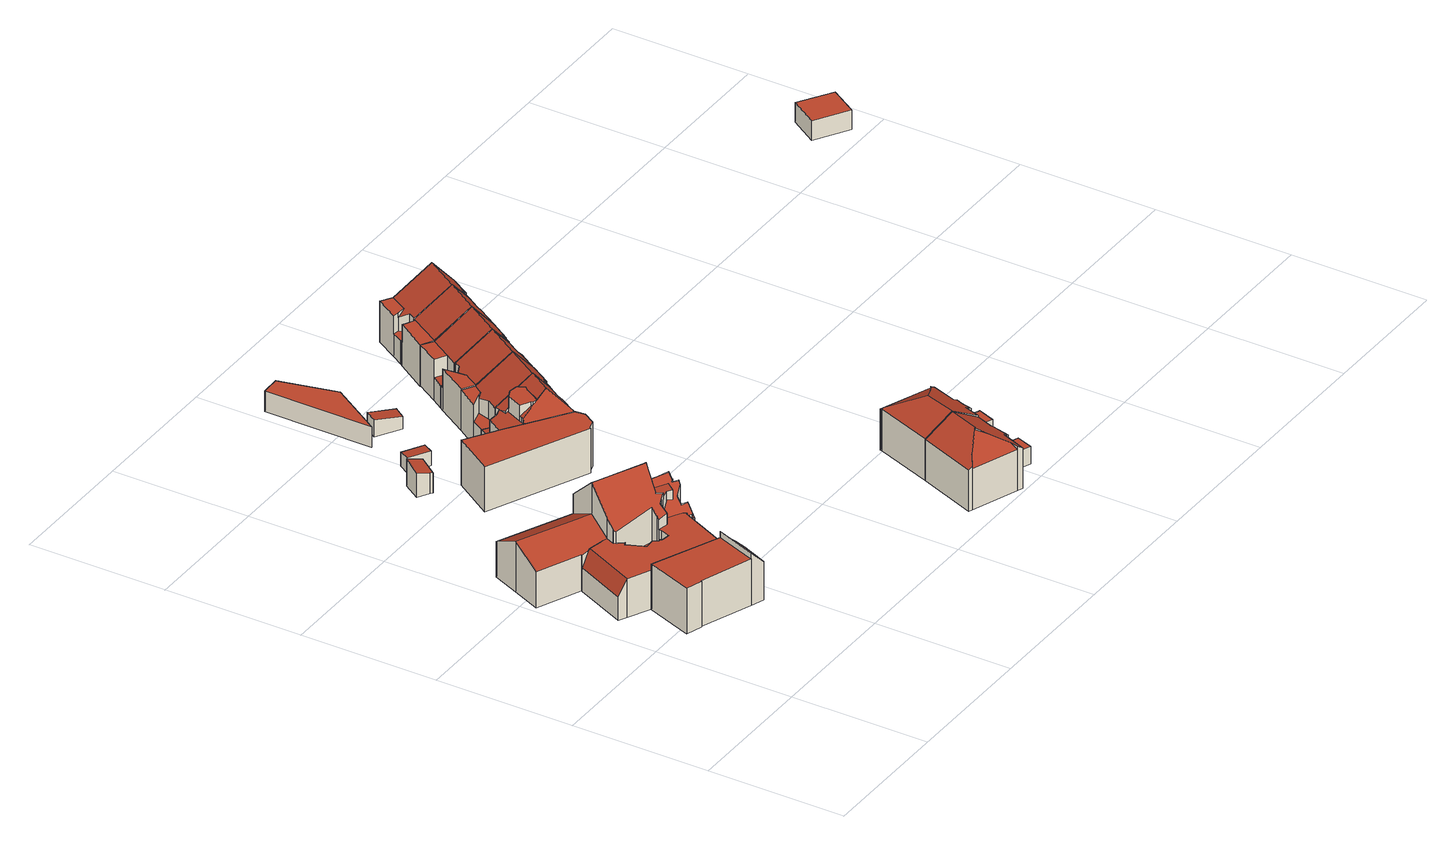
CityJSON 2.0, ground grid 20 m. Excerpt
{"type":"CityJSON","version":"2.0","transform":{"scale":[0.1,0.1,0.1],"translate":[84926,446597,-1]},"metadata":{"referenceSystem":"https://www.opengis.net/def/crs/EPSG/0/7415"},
"CityObjects":{
"building1":{"type":"Building","attributes":{"b3_bag_bag_overlap":0,"b3_bouwlagen":2,"b3_dak_type":"slanted","b3_h_dak_50p":6.97,"b3_h_dak_70p":7.03,"b3_h_dak_max":7.96,"b3_h_dak_min":3.64,"b3_h_maaiveld":0.101,"b3_kas_warenhuis":false,"b3_mutatie_ahn3_ahn4":false,"b3_opp_buitenmuur":132.76,"b3_opp_dak_plat":69.61,"b3_opp_dak_schuin":21.18,"b3_opp_grond":84.93,"b3_opp_scheidingsmuur":133.13,"b3_reconstructie_onvolledig":false,"b3_rmse_lod12":0.538,"b3_rmse_lod13":0.538,"b3_rmse_lod22":0.273,"b3_val3dity_lod12":"[]","b3_val3dity_lod13":"[]","b3_val3dity_lod22":"[]","b3_volume_lod12":587.9,"b3_volume_lod13":587.9,"b3_volume_lod22":580.62,"geconstateerd":false,"oorspronkelijkbouwjaar":1920,"status":"Pand in gebruik"},"children":["building1-1"]},
"building1-1":{"type":"BuildingPart","parents":["building1"],"geometry":[{"type":"Solid","lod":"2.2","boundaries":[[[[0,1,2,3,4,5,6,7,8,9,10,11,12,13,14]],[[15,12,11,16]],[[17,15,18,19]],[[20,8,7,18]],[[16,11,10,21]],[[22,9,8,20]],[[21,10,9,22]],[[19,18,7,6,23]],[[23,6,5,24]],[[24,5,4,25]],[[26,3,2,27]],[[25,4,3,26]],[[28,1,0,29]],[[27,2,1,28]],[[30,13,12,15,17]],[[29,0,14,31]],[[31,14,13,30]],[[21,22,20,18,15,16]],[[31,30,17,19,23,24,25,26,27,28,29]]]],"semantics":{"surfaces":[{"type":"GroundSurface"},{"type":"WallSurface","on_footprint_edge":true},{"type":"WallSurface","on_footprint_edge":false},{"type":"RoofSurface"}],"values":[[0,1,2,1,1,1,1,1,1,1,1,1,1,1,1,1,1,3,3]]}}]},
"building2":{"type":"Building","attributes":{"b3_bag_bag_overlap":0,"b3_dak_type":"slanted","b3_h_dak_50p":6.23,"b3_h_dak_70p":7.4,"b3_h_dak_max":13.75,"b3_h_dak_min":2.96,"b3_h_maaiveld":0.052,"b3_kas_warenhuis":false,"b3_mutatie_ahn3_ahn4":false,"b3_opp_buitenmuur":588.61,"b3_opp_dak_plat":127.26,"b3_opp_dak_schuin":279.34,"b3_opp_grond":339.34,"b3_opp_scheidingsmuur":64.38,"b3_reconstructie_onvolledig":false,"b3_rmse_lod12":2.07,"b3_rmse_lod13":1.17,"b3_rmse_lod22":0.23,"b3_val3dity_lod12":"[]","b3_val3dity_lod13":"[]","b3_val3dity_lod22":"[]","b3_volume_lod12":2494.72,"b3_volume_lod13":2542.44,"b3_volume_lod22":2372.06,"geconstateerd":false,"oorspronkelijkbouwjaar":1925,"status":"Pand in gebruik"},"children":["building2-1"]},
"building2-1":{"type":"BuildingPart","parents":["building2"],"geometry":[{"type":"Solid","lod":"2.2","boundaries":[[[[32,11,33,34,35,36,37,38,39,40,41,42,43,44,45,46,47,48,49,50,51,52,53,54,55,56,57,58,59,60,61,62,63,64,65,66,67]],[[68,11,32,69]],[[70,33,11,68]],[[71,34,33,70]],[[72,57,56,73]],[[74,67,66,75,76]],[[77,53,52,78]],[[79,63,62,80,81]],[[82,60,59,83]],[[84,85,86,87]],[[83,59,58,88]],[[89,90,91]],[[90,54,53,77]],[[88,58,57,72]],[[81,80,92,93]],[[94,51,50,95]],[[95,50,49,96]],[[96,49,48,97]],[[97,48,47,98]],[[99,73,56,55,100]],[[101,41,40,102]],[[103,38,37,104]],[[105,35,34,71]],[[106,36,35,105]],[[107,108,109,110]],[[80,62,61,109]],[[111,112,113,114]],[[114,115,116]],[[98,47,46,117]],[[102,40,39,118]],[[118,39,38,103]],[[119,120,121]],[[122,94,123,86]],[[78,52,51,94,122]],[[124,45,44,125]],[[117,46,45,124]],[[126,125,44,43,127]],[[87,86,123,125,126]],[[127,43,42,128,129]],[[129,128,130,131]],[[128,42,41,101]],[[132,106,133]],[[134,135,133]],[[136,137,138,139]],[[140,139,138,141,142]],[[143,144,145,146]],[[146,145,147,148]],[[100,55,54,90,89]],[[131,130,144,143]],[[149,150,112,111]],[[151,152,150,149]],[[115,114,113,153,154]],[[154,153,85,84]],[[155,156,157]],[[158,159,156,155]],[[75,66,65,160]],[[76,75,120,119]],[[160,65,64,161]],[[161,64,63,79]],[[162,82,163,164]],[[110,109,61,60,82,162]],[[104,37,36,106,132]],[[69,32,67,74]],[[135,134,165]],[[148,147,139,140]],[[166,167,137,136]],[[168,169,170,171]],[[142,141,169,168]],[[172,173,174,175]],[[175,174,176,177]],[[152,178,159,158]],[[93,92,108,107]],[[164,163,73,99]],[[179,180,181,182]],[[183,184,180,179]],[[185,186,187,188,189]],[[171,170,186,185]],[[190,191,192,193]],[[182,181,191,190]],[[194,195,167,166]],[[196,197,198,192]],[[193,192,198,195,194]],[[199,196,184,183]],[[188,187,197,196,199]],[[189,188,173,172]],[[177,176,178,152,151]],[[125,123,94,95,96,97,98,117,124]],[[200,130,128,101,102,118,201]],[[134,133,106,105,71]],[[154,84,87,126,127,129,131,116,115]],[[153,91,90,77,78,122,86,85]],[[135,165,144,130,200,201,118,103,104,132,133]],[[152,158,155,157,112,150]],[[108,92,80,109]],[[121,176,174,173,188,199,183,179,182,190,193,194,166,136,139,147,145,144,165,134,71,70,68,69,74,76,119]],[[73,163,82,83,88,72]],[[184,196,192,191,181,180]],[[197,187,186,170,169,141,138,137,167,195,198]],[[178,176,121,120,75,160,161,79,81,93,107,110,162,164,99,100,89,91,153,113,112,157,156,159]],[[177,151,149,111,114,116,131,143,146,148,140,142,168,171,185,189,172,175]]]],"semantics":{"surfaces":[{"type":"GroundSurface"},{"type":"WallSurface","on_footprint_edge":true},{"type":"WallSurface","on_footprint_edge":false},{"type":"RoofSurface"}],"values":[[0,1,1,1,1,1,1,1,1,2,1,2,1,1,2,1,1,1,1,1,1,1,1,1,2,1,2,2,1,1,1,2,2,1,1,1,1,2,1,2,1,2,2,2,2,2,2,1,2,2,2,2,2,2,2,1,2,1,1,2,1,1,1,2,2,2,2,2,2,2,2,2,2,2,2,2,2,2,2,2,2,2,2,2,2,2,3,3,3,3,3,3,3,3,3,3,3,3,3,3]]}}]},
"building3":{"type":"Building","attributes":{"b3_dak_type":"slanted","b3_h_dak_50p":3.28,"b3_h_dak_70p":3.38,"b3_h_dak_max":3.68,"b3_h_dak_min":2.78,"b3_h_maaiveld":-0.193,"b3_kas_warenhuis":false,"b3_mutatie_ahn3_ahn4":false,"b3_opp_buitenmuur":36.45,"b3_opp_dak_plat":0,"b3_opp_dak_schuin":6.93,"b3_opp_grond":6.64,"b3_opp_scheidingsmuur":0,"b3_reconstructie_onvolledig":false,"b3_rmse_lod12":0.284,"b3_rmse_lod13":0.284,"b3_rmse_lod22":0.127,"b3_val3dity_lod12":"[]","b3_val3dity_lod13":"[]","b3_val3dity_lod22":"[]","b3_volume_lod12":24.04,"b3_volume_lod13":24.04,"b3_volume_lod22":23.29,"geconstateerd":false,"oorspronkelijkbouwjaar":1928,"status":"Pand in gebruik"},"children":["building3-1"]},
"building3-1":{"type":"BuildingPart","parents":["building3"],"geometry":[{"type":"Solid","lod":"2.2","boundaries":[[[[202,203,204,205,206]],[[207,204,203,208]],[[209,205,204,207]],[[210,202,206,211]],[[211,206,205,209]],[[208,203,202,210]],[[208,210,211,209,207]]]],"semantics":{"surfaces":[{"type":"GroundSurface"},{"type":"WallSurface","on_footprint_edge":true},{"type":"RoofSurface"}],"values":[[0,1,1,1,1,1,2]]}}]},
"building4":{"type":"Building","attributes":{"b3_bag_bag_overlap":0,"b3_bouwlagen":2,"b3_dak_type":"multiple horizontal","b3_h_dak_50p":6.67,"b3_h_dak_70p":6.71,"b3_h_dak_max":7.63,"b3_h_dak_min":3.38,"b3_h_maaiveld":-0.043,"b3_kas_warenhuis":false,"b3_mutatie_ahn3_ahn4":false,"b3_opp_buitenmuur":233.24,"b3_opp_dak_plat":90.88,"b3_opp_dak_schuin":0,"b3_opp_grond":92.7,"b3_opp_scheidingsmuur":60.82,"b3_reconstructie_onvolledig":false,"b3_rmse_lod12":0.351,"b3_rmse_lod13":0.351,"b3_rmse_lod22":0.347,"b3_val3dity_lod12":"[]","b3_val3dity_lod13":"[]","b3_val3dity_lod22":"[]","b3_volume_lod12":626.16,"b3_volume_lod13":626.16,"b3_volume_lod22":623.25,"geconstateerd":false,"oorspronkelijkbouwjaar":1923,"status":"Pand in gebruik"},"children":["building4-1"]},
"building4-1":{"type":"BuildingPart","parents":["building4"],"geometry":[{"type":"Solid","lod":"2.2","boundaries":[[[[212,213,214,215,216,217,218,219,220]],[[221,216,215,222]],[[223,217,216,221]],[[224,213,212,225]],[[222,215,214,226]],[[226,214,213,224]],[[227,220,219,228]],[[228,219,218,229]],[[229,218,217,223]],[[225,212,220,227]],[[225,227,228,229,223,221,222,226,224]]]],"semantics":{"surfaces":[{"type":"GroundSurface"},{"type":"WallSurface","on_footprint_edge":true},{"type":"RoofSurface"}],"values":[[0,1,1,1,1,1,1,1,1,1,2]]}}]},
"building5":{"type":"Building","attributes":{"b3_dak_type":"horizontal","b3_h_dak_50p":1.96,"b3_h_dak_70p":1.97,"b3_h_dak_max":2.09,"b3_h_dak_min":1.7,"b3_h_maaiveld":-0.175,"b3_kas_warenhuis":false,"b3_mutatie_ahn3_ahn4":false,"b3_opp_buitenmuur":22.35,"b3_opp_dak_plat":6.09,"b3_opp_dak_schuin":0,"b3_opp_grond":6.09,"b3_opp_scheidingsmuur":0,"b3_reconstructie_onvolledig":false,"b3_rmse_lod12":0.0475,"b3_rmse_lod13":0.0475,"b3_rmse_lod22":0.0445,"b3_val3dity_lod12":"[]","b3_val3dity_lod13":"[]","b3_val3dity_lod22":"[]","b3_volume_lod12":13.05,"b3_volume_lod13":13.05,"b3_volume_lod22":12.98,"geconstateerd":false,"oorspronkelijkbouwjaar":1928,"status":"Pand in gebruik"},"children":["building5-1"]},
"building5-1":{"type":"BuildingPart","parents":["building5"],"geometry":[{"type":"Solid","lod":"2.2","boundaries":[[[[230,231,232,233]],[[234,232,231,235]],[[236,233,232,234]],[[237,230,233,236]],[[235,231,230,237]],[[235,237,236,234]]]],"semantics":{"surfaces":[{"type":"GroundSurface"},{"type":"WallSurface","on_footprint_edge":true},{"type":"RoofSurface"}],"values":[[0,1,1,1,1,2]]}}]},
"building6":{"type":"Building","attributes":{"b3_bag_bag_overlap":0,"b3_bouwlagen":3,"b3_dak_type":"slanted","b3_h_dak_50p":8.2,"b3_h_dak_70p":8.76,"b3_h_dak_max":9.93,"b3_h_dak_min":3.42,"b3_h_maaiveld":0.092,"b3_kas_warenhuis":false,"b3_mutatie_ahn3_ahn4":false,"b3_opp_buitenmuur":93.43,"b3_opp_dak_plat":25.08,"b3_opp_dak_schuin":53.98,"b3_opp_grond":56.44,"b3_opp_scheidingsmuur":128.48,"b3_reconstructie_onvolledig":false,"b3_rmse_lod12":1.74,"b3_rmse_lod13":1.45,"b3_rmse_lod22":0.142,"b3_val3dity_lod12":"[]","b3_val3dity_lod13":"[]","b3_val3dity_lod22":"[]","b3_volume_lod12":489.14,"b3_volume_lod13":470.47,"b3_volume_lod22":418.72,"geconstateerd":false,"oorspronkelijkbouwjaar":1928,"status":"Pand in gebruik"},"children":["building6-1"]},
"building6-1":{"type":"BuildingPart","parents":["building6"],"geometry":[{"type":"Solid","lod":"2.2","boundaries":[[[[238,239,240,241,242,243,244,245,246,247,248]],[[249,243,242,250]],[[251,252,247,246,253]],[[254,248,247,252]],[[255,245,244,256]],[[253,246,245,255,257]],[[250,242,241,258]],[[258,241,240,259]],[[260,261,262]],[[257,255,262]],[[263,238,248,254]],[[256,244,243,249,264]],[[264,249,265]],[[266,267,268,269]],[[270,267,266]],[[271,272,273]],[[272,271,274,275]],[[276,277,261,260]],[[278,279,280]],[[281,282,277,276]],[[283,281,284,285]],[[259,240,239,286]],[[287,288,279]],[[289,290,291,282,281,283]],[[292,293,290,289]],[[294,295,252,251]],[[275,274,291,290]],[[296,263,297,298]],[[286,239,238,263,296]],[[298,297,295,294]],[[269,268,293,292]],[[285,284,288,287]],[[279,278,299]],[[280,265,249,250,258,259,286]],[[295,297,263,254,252]],[[288,284,281,276,260,300]],[[298,294,251,253,257,262,261,277,282,291,274,271,273]],[[288,300,260,262,255,256,264,265,280,279]],[[279,299,270,266,269,292,289,283,285,287]],[[270,299,278,280,286,296,298,273,272,275,290,293,268,267]]]],"semantics":{"surfaces":[{"type":"GroundSurface"},{"type":"WallSurface","on_footprint_edge":true},{"type":"WallSurface","on_footprint_edge":false},{"type":"RoofSurface"}],"values":[[0,1,1,1,1,1,1,1,2,2,1,1,2,2,2,2,2,2,2,2,2,1,2,2,2,2,2,2,1,2,2,2,2,3,3,3,3,3,3,3]]}}]},
"building7":{"type":"Building","attributes":{"b3_dak_type":"horizontal","b3_h_dak_50p":2.07,"b3_h_dak_70p":2.2,"b3_h_dak_max":2.44,"b3_h_dak_min":1.76,"b3_h_maaiveld":-0.137,"b3_kas_warenhuis":false,"b3_mutatie_ahn3_ahn4":false,"b3_opp_buitenmuur":27.01,"b3_opp_dak_plat":0,"b3_opp_dak_schuin":8.15,"b3_opp_grond":8.06,"b3_opp_scheidingsmuur":0,"b3_reconstructie_onvolledig":false,"b3_rmse_lod12":0.211,"b3_rmse_lod13":0.211,"b3_rmse_lod22":0.0281,"b3_val3dity_lod12":"[]","b3_val3dity_lod13":"[]","b3_val3dity_lod22":"[]","b3_volume_lod12":18.82,"b3_volume_lod13":18.82,"b3_volume_lod22":18.07,"geconstateerd":false,"oorspronkelijkbouwjaar":1928,"status":"Pand in gebruik"},"children":["building7-1"]},
"building7-1":{"type":"BuildingPart","parents":["building7"],"geometry":[{"type":"Solid","lod":"2.2","boundaries":[[[[301,302,303,304]],[[305,303,302,306]],[[307,304,303,305]],[[308,301,304,307]],[[306,302,301,308]],[[306,308,307,305]]]],"semantics":{"surfaces":[{"type":"GroundSurface"},{"type":"WallSurface","on_footprint_edge":true},{"type":"RoofSurface"}],"values":[[0,1,1,1,1,2]]}}]},
"building8":{"type":"Building","attributes":{"b3_bag_bag_overlap":0,"b3_dak_type":"horizontal","b3_h_dak_50p":2.68,"b3_h_dak_70p":2.69,"b3_h_dak_max":2.77,"b3_h_dak_min":2.55,"b3_h_maaiveld":-0.44,"b3_kas_warenhuis":false,"b3_mutatie_ahn3_ahn4":false,"b3_opp_buitenmuur":37.41,"b3_opp_dak_plat":48.56,"b3_opp_dak_schuin":0,"b3_opp_grond":48.56,"b3_opp_scheidingsmuur":74.59,"b3_reconstructie_onvolledig":false,"b3_rmse_lod12":0.0387,"b3_rmse_lod13":0.0387,"b3_rmse_lod22":0.0344,"b3_val3dity_lod12":"[]","b3_val3dity_lod13":"[]","b3_val3dity_lod22":"[]","b3_volume_lod12":152.08,"b3_volume_lod13":152.08,"b3_volume_lod22":151.32,"geconstateerd":false,"oorspronkelijkbouwjaar":1930,"status":"Pand in gebruik"},"children":["building8-1"]},
"building8-1":{"type":"BuildingPart","parents":["building8"],"geometry":[{"type":"Solid","lod":"2.2","boundaries":[[[[309,310,311,312]],[[313,309,312,314]],[[314,312,311,315]],[[315,311,310,316]],[[316,310,309,313]],[[316,313,314,315]]]],"semantics":{"surfaces":[{"type":"GroundSurface"},{"type":"WallSurface","on_footprint_edge":true},{"type":"RoofSurface"}],"values":[[0,1,1,1,1,2]]}}]},
"building9":{"type":"Building","attributes":{"b3_bag_bag_overlap":0,"b3_bouwlagen":3,"b3_dak_type":"slanted","b3_h_dak_50p":8.05,"b3_h_dak_70p":8.65,"b3_h_dak_max":9.79,"b3_h_dak_min":0.2,"b3_h_maaiveld":0.015,"b3_kas_warenhuis":false,"b3_mutatie_ahn3_ahn4":false,"b3_opp_buitenmuur":88.17,"b3_opp_dak_plat":10.4,"b3_opp_dak_schuin":61.19,"b3_opp_grond":57.12,"b3_opp_scheidingsmuur":145.2,"b3_reconstructie_onvolledig":false,"b3_rmse_lod12":2.02,"b3_rmse_lod13":1.4,"b3_rmse_lod22":0.437,"b3_val3dity_lod12":"[]","b3_val3dity_lod13":"[]","b3_val3dity_lod22":"[]","b3_volume_lod12":491.45,"b3_volume_lod13":465.99,"b3_volume_lod22":423.51,"geconstateerd":false,"oorspronkelijkbouwjaar":1928,"status":"Pand in gebruik"},"children":["building9-1"]},
"building9-1":{"type":"BuildingPart","parents":["building9"],"geometry":[{"type":"Solid","lod":"2.2","boundaries":[[[[317,318,319,320,321,322,323,324,325,326,327]],[[328,320,319,254]],[[329,321,320,328,330]],[[330,328,331,332,333]],[[334,326,325,335]],[[336,327,326,334]],[[335,325,324,337]],[[338,322,321,329]],[[339,317,327,336]],[[337,324,323,340]],[[340,323,322,338]],[[341,342,343,344]],[[254,319,318,343]],[[333,332,345]],[[344,343,318,317,339]],[[332,331,342,341]],[[337,340,339,336,334,335]],[[342,331,328,254,343]],[[338,345,332,341,344,339,340]],[[345,338,329,330,333]]]],"semantics":{"surfaces":[{"type":"GroundSurface"},{"type":"WallSurface","on_footprint_edge":true},{"type":"WallSurface","on_footprint_edge":false},{"type":"RoofSurface"}],"values":[[0,1,1,2,1,1,1,1,1,1,1,2,1,2,1,2,3,3,3,3]]}}]},
"building10":{"type":"Building","attributes":{"b3_bag_bag_overlap":0,"b3_bouwlagen":3,"b3_dak_type":"slanted","b3_h_dak_50p":7.84,"b3_h_dak_70p":8.61,"b3_h_dak_max":9.76,"b3_h_dak_min":3.35,"b3_h_maaiveld":0.032,"b3_kas_warenhuis":false,"b3_mutatie_ahn3_ahn4":false,"b3_opp_buitenmuur":88.66,"b3_opp_dak_plat":10.99,"b3_opp_dak_schuin":57.91,"b3_opp_grond":57.18,"b3_opp_scheidingsmuur":144.95,"b3_reconstructie_onvolledig":false,"b3_rmse_lod12":1.84,"b3_rmse_lod13":1.35,"b3_rmse_lod22":0.14,"b3_val3dity_lod12":"[]","b3_val3dity_lod13":"[]","b3_val3dity_lod22":"[]","b3_volume_lod12":488.78,"b3_volume_lod13":475.31,"b3_volume_lod22":429.22,"geconstateerd":false,"oorspronkelijkbouwjaar":1928,"status":"Pand in gebruik"},"children":["building10-1"]},
"building10-1":{"type":"BuildingPart","parents":["building10"],"geometry":[{"type":"Solid","lod":"2.2","boundaries":[[[[346,347,348,349,324,323,350,321,351,352,353]],[[354,347,346,355]],[[356,348,347,354]],[[357,350,323,340]],[[358,324,349,359]],[[359,349,348,356]],[[340,323,324,358]],[[360,353,352,361]],[[355,346,353,360,362]],[[361,352,351,363]],[[364,363,351,321,365]],[[365,321,350,357]],[[366,367,368]],[[362,360,369,370]],[[370,369,371,366]],[[367,366,371,363,364]],[[340,358,359,356,354,355]],[[371,369,360,361,363]],[[370,366,368,357,340,355,362]],[[367,364,365,357,368]]]],"semantics":{"surfaces":[{"type":"GroundSurface"},{"type":"WallSurface","on_footprint_edge":true},{"type":"WallSurface","on_footprint_edge":false},{"type":"RoofSurface"}],"values":[[0,1,1,1,1,1,1,1,1,1,1,1,2,2,2,2,3,3,3,3]]}}]},
"building11":{"type":"Building","attributes":{"b3_bag_bag_overlap":0,"b3_bouwlagen":3,"b3_dak_type":"slanted","b3_h_dak_50p":7.05,"b3_h_dak_70p":7.63,"b3_h_dak_max":9.24,"b3_h_dak_min":2.65,"b3_h_maaiveld":0.059,"b3_kas_warenhuis":false,"b3_mutatie_ahn3_ahn4":false,"b3_opp_buitenmuur":190.24,"b3_opp_dak_plat":9.33,"b3_opp_dak_schuin":90.35,"b3_opp_grond":87.51,"b3_opp_scheidingsmuur":62.52,"b3_reconstructie_onvolledig":false,"b3_rmse_lod12":1.77,"b3_rmse_lod13":0.788,"b3_rmse_lod22":0.107,"b3_val3dity_lod12":"[]","b3_val3dity_lod13":"[]","b3_val3dity_lod22":"[]","b3_volume_lod12":657.86,"b3_volume_lod13":620.66,"b3_volume_lod22":585.01,"geconstateerd":false,"oorspronkelijkbouwjaar":1936,"status":"Pand in gebruik"},"children":["building11-1"]},
"building11-1":{"type":"BuildingPart","parents":["building11"],"geometry":[{"type":"Solid","lod":"2.2","boundaries":[[[[372,373,374,375,376,377,378,379,380,381,382,383,384]],[[385,375,374,386]],[[387,388,372,384,389]],[[388,387,390]],[[391,383,382,392,393]],[[393,392,394,395]],[[386,374,373,396,397]],[[389,384,383,391]],[[395,394,398,399]],[[399,398,379,378,400]],[[401,381,380,402]],[[400,378,377,403]],[[403,377,376,404]],[[405,406,407]],[[402,380,379,398]],[[404,376,375,385]],[[406,405,408]],[[397,396,409]],[[396,373,372,388]],[[392,382,381,401]],[[397,409,405,407,404,385,386]],[[408,390,387,389,391,393,395,399,400,403,404,407,406]],[[396,388,390,408,405,409]],[[392,401,402,398,394]]]],"semantics":{"surfaces":[{"type":"GroundSurface"},{"type":"WallSurface","on_footprint_edge":true},{"type":"WallSurface","on_footprint_edge":false},{"type":"RoofSurface"}],"values":[[0,1,1,2,1,2,1,1,2,1,1,1,1,2,1,1,2,2,1,1,3,3,3,3]]}}]},
"building12":{"type":"Building","attributes":{"b3_bag_bag_overlap":0,"b3_bouwlagen":3,"b3_dak_type":"slanted","b3_h_dak_50p":7.87,"b3_h_dak_70p":8.61,"b3_h_dak_max":9.76,"b3_h_dak_min":3.23,"b3_h_maaiveld":-0.049,"b3_kas_warenhuis":false,"b3_mutatie_ahn3_ahn4":false,"b3_opp_buitenmuur":85.83,"b3_opp_dak_plat":11.14,"b3_opp_dak_schuin":58.22,"b3_opp_grond":57.52,"b3_opp_scheidingsmuur":145.55,"b3_reconstructie_onvolledig":false,"b3_rmse_lod12":1.9,"b3_rmse_lod13":1.38,"b3_rmse_lod22":0.162,"b3_val3dity_lod12":"[]","b3_val3dity_lod13":"[]","b3_val3dity_lod22":"[]","b3_volume_lod12":497.04,"b3_volume_lod13":477.78,"b3_volume_lod22":432.56,"geconstateerd":false,"oorspronkelijkbouwjaar":1928,"status":"Pand in gebruik"},"children":["building12-1"]},
"building12-1":{"type":"BuildingPart","parents":["building12"],"geometry":[{"type":"Solid","lod":"2.2","boundaries":[[[[410,411,412,413,414,415,416,347,346,417,352]],[[418,410,352,419]],[[420,347,416,421]],[[355,346,347,420]],[[422,412,411,423]],[[421,416,415,424]],[[424,415,414,425]],[[426,413,412,422]],[[427,428,417,346,355]],[[425,414,413,426]],[[419,352,417,428]],[[423,411,410,418,429]],[[429,418,430,431]],[[431,430,428,427]],[[425,426,355,420,421,424]],[[429,431,422,423]],[[428,430,418,419]],[[431,427,355,426,422]]]],"semantics":{"surfaces":[{"type":"GroundSurface"},{"type":"WallSurface","on_footprint_edge":true},{"type":"WallSurface","on_footprint_edge":false},{"type":"RoofSurface"}],"values":[[0,1,1,1,1,1,1,1,1,1,1,1,2,2,3,3,3,3]]}}]},
"building13":{"type":"Building","attributes":{"b3_bag_bag_overlap":0,"b3_bouwlagen":3,"b3_dak_type":"slanted","b3_h_dak_50p":7.09,"b3_h_dak_70p":7.68,"b3_h_dak_max":8.81,"b3_h_dak_min":2.73,"b3_h_maaiveld":0.075,"b3_kas_warenhuis":false,"b3_mutatie_ahn3_ahn4":false,"b3_opp_buitenmuur":193.34,"b3_opp_dak_plat":9.27,"b3_opp_dak_schuin":90.46,"b3_opp_grond":87.69,"b3_opp_scheidingsmuur":62.52,"b3_reconstructie_onvolledig":false,"b3_rmse_lod12":1.65,"b3_rmse_lod13":0.777,"b3_rmse_lod22":0.0912,"b3_val3dity_lod12":"[]","b3_val3dity_lod13":"[]","b3_val3dity_lod22":"[]","b3_volume_lod12":661.86,"b3_volume_lod13":624.02,"b3_volume_lod22":589.7,"geconstateerd":false,"oorspronkelijkbouwjaar":1936,"status":"Pand in gebruik"},"children":["building13-1"]},
"building13-1":{"type":"BuildingPart","parents":["building13"],"geometry":[{"type":"Solid","lod":"2.2","boundaries":[[[[432,433,434,435,436,437,438,377,376,375,439,440,441]],[[442,443,444]],[[445,435,434,446]],[[447,448,446,449]],[[443,439,375,450]],[[451,437,436,452]],[[453,441,440,454]],[[455,432,441,453,456]],[[452,436,435,445]],[[449,446,434,433,457]],[[450,375,376,458]],[[458,376,377,459]],[[459,377,438,460]],[[454,440,439,443,442]],[[460,438,437,451,461]],[[461,451,448,447]],[[456,453,462]],[[457,433,432,455]],[[450,458,463,444,443]],[[448,451,452,445,446]],[[462,453,454,442,444,463]],[[457,455,456,462,463,458,459,460,461,447,449]]]],"semantics":{"surfaces":[{"type":"GroundSurface"},{"type":"WallSurface","on_footprint_edge":false},{"type":"WallSurface","on_footprint_edge":true},{"type":"RoofSurface"}],"values":[[0,1,2,1,2,2,2,2,2,2,2,2,2,2,2,1,1,2,3,3,3,3]]}}]},
"building14":{"type":"Building","attributes":{"b3_bag_bag_overlap":0,"b3_bouwlagen":3,"b3_dak_type":"slanted","b3_h_dak_50p":8,"b3_h_dak_70p":8.67,"b3_h_dak_max":9.82,"b3_h_dak_min":3.39,"b3_h_maaiveld":-0.087,"b3_kas_warenhuis":false,"b3_mutatie_ahn3_ahn4":false,"b3_opp_buitenmuur":86.17,"b3_opp_dak_plat":10.92,"b3_opp_dak_schuin":60.87,"b3_opp_grond":57.23,"b3_opp_scheidingsmuur":146.31,"b3_reconstructie_onvolledig":false,"b3_rmse_lod12":1.75,"b3_rmse_lod13":1.4,"b3_rmse_lod22":0.253,"b3_val3dity_lod12":"[]","b3_val3dity_lod13":"[]","b3_val3dity_lod22":"[]","b3_volume_lod12":500.74,"b3_volume_lod13":496.42,"b3_volume_lod22":443.29,"geconstateerd":false,"oorspronkelijkbouwjaar":1928,"status":"Pand in gebruik"},"children":["building14-1"]},
"building14-1":{"type":"BuildingPart","parents":["building14"],"geometry":[{"type":"Solid","lod":"2.2","boundaries":[[[[464,465,466,467,468,469,470,471,472,473,474]],[[425,469,468,475]],[[475,468,467,476]],[[476,467,466,477]],[[477,466,465,478]],[[426,470,469,425]],[[479,471,470,426]],[[423,472,471,479]],[[480,464,474,481]],[[482,480,483,484]],[[485,486,473,472,423]],[[481,474,473,486]],[[484,483,486,485]],[[478,465,464,480,482]],[[478,426,425,475,476,477]],[[486,483,480,481]],[[479,484,485,423]],[[484,479,426,478,482]]]],"semantics":{"surfaces":[{"type":"GroundSurface"},{"type":"WallSurface","on_footprint_edge":true},{"type":"WallSurface","on_footprint_edge":false},{"type":"RoofSurface"}],"values":[[0,1,1,1,1,1,1,1,1,2,1,1,2,1,3,3,3,3]]}}]},
"building15":{"type":"Building","attributes":{"b3_bag_bag_overlap":0,"b3_bouwlagen":3,"b3_dak_type":"slanted","b3_h_dak_50p":7.84,"b3_h_dak_70p":8.53,"b3_h_dak_max":9.71,"b3_h_dak_min":0.11,"b3_h_maaiveld":-0.139,"b3_kas_warenhuis":false,"b3_mutatie_ahn3_ahn4":false,"b3_opp_buitenmuur":86.04,"b3_opp_dak_plat":10.42,"b3_opp_dak_schuin":58.53,"b3_opp_grond":57.18,"b3_opp_scheidingsmuur":144.9,"b3_reconstructie_onvolledig":false,"b3_rmse_lod12":2.1,"b3_rmse_lod13":1.39,"b3_rmse_lod22":0.458,"b3_val3dity_lod12":"[]","b3_val3dity_lod13":"[]","b3_val3dity_lod22":"[]","b3_volume_lod12":495.41,"b3_volume_lod13":476.64,"b3_volume_lod22":430.7,"geconstateerd":false,"oorspronkelijkbouwjaar":1928,"status":"Pand in gebruik"},"children":["building15-1"]},
"building15-1":{"type":"BuildingPart","parents":["building15"],"geometry":[{"type":"Solid","lod":"2.2","boundaries":[[[[474,487,488,489,490,491,492,493,466,465,494]],[[495,491,490,496]],[[497,474,494,498]],[[499,493,492,500]],[[477,466,493,499]],[[500,492,491,495]],[[501,489,488,502]],[[496,490,489,501]],[[503,465,466,477]],[[504,505,498,506]],[[506,498,494,465,503]],[[507,508,509]],[[508,510,505,504]],[[511,512,510,508,507]],[[502,488,487,512,511]],[[512,487,474,497]],[[503,477,499,500,495,496]],[[501,509,508,504,506,503,496]],[[502,511,507,509,501]],[[512,497,498,505,510]]]],"semantics":{"surfaces":[{"type":"GroundSurface"},{"type":"WallSurface","on_footprint_edge":true},{"type":"WallSurface","on_footprint_edge":false},{"type":"RoofSurface"}],"values":[[0,1,1,1,1,1,1,1,1,2,1,2,2,2,1,1,3,3,3,3]]}}]},
"building16":{"type":"Building","attributes":{"b3_dak_type":"horizontal","b3_h_dak_50p":2.98,"b3_h_dak_70p":3.05,"b3_h_dak_max":3.22,"b3_h_dak_min":2.81,"b3_h_maaiveld":0.066,"b3_kas_warenhuis":false,"b3_mutatie_ahn3_ahn4":false,"b3_opp_buitenmuur":60.83,"b3_opp_dak_plat":26.68,"b3_opp_dak_schuin":0,"b3_opp_grond":26.68,"b3_opp_scheidingsmuur":0,"b3_reconstructie_onvolledig":false,"b3_rmse_lod12":0.0765,"b3_rmse_lod13":0.0765,"b3_rmse_lod22":0.0727,"b3_val3dity_lod12":"[]","b3_val3dity_lod13":"[]","b3_val3dity_lod22":"[]","b3_volume_lod12":78.49,"b3_volume_lod13":78.49,"b3_volume_lod22":78.28,"geconstateerd":false,"oorspronkelijkbouwjaar":1960,"status":"Pand in gebruik"},"children":["building16-1"]},
"building16-1":{"type":"BuildingPart","parents":["building16"],"geometry":[{"type":"Solid","lod":"2.2","boundaries":[[[[513,514,515,516]],[[517,515,514,518]],[[519,516,515,517]],[[520,513,516,519]],[[518,514,513,520]],[[518,520,519,517]]]],"semantics":{"surfaces":[{"type":"GroundSurface"},{"type":"WallSurface","on_footprint_edge":true},{"type":"RoofSurface"}],"values":[[0,1,1,1,1,2]]}}]}
},
"vertices":[
[187,196,11],[189,196,11],[193,187,11],[187,170,11],[178,166,11],[176,167,11],[167,143,11],[148,150,11],[74,178,11],[74,177,11],[50,185,11],[75,252,11],[170,209,11],[184,203,11],[188,201,11],[170,209,81],[75,252,79],[170,209,90],[148,150,81],[148,150,89],[74,178,79],[50,185,79],[74,177,79],[167,143,69],[176,167,70],[178,166,67],[187,170,60],[193,187,61],[189,196,68],[187,196,70],[184,203,74],[188,201,70],
[175,207,11],[75,253,11],[43,268,11],[31,274,11],[65,348,11],[65,349,11],[2,377,11],[20,418,11],[37,457,11],[116,421,11],[143,409,11],[195,386,11],[197,390,11],[199,393,11],[193,395,11],[194,397,11],[226,383,11],[225,381,11],[220,383,11],[217,377,11],[217,376,11],[247,362,11],[230,322,11],[227,315,11],[229,315,11],[232,313,11],[235,320,11],[237,319,11],[233,309,11],[231,305,11],[224,290,11],[217,275,11],[215,277,11],[217,280,11],[211,283,11],[210,283,11],[75,252,69],[175,207,69],[75,253,69],[43,268,69],[232,313,43],[229,315,43],[210,283,69],[211,283,65],[211,283,69],[247,362,64],[217,376,63],[217,275,61],[224,290,43],[224,290,77],[233,309,43],[237,319,43],[203,341,128],[203,341,100],[212,380,61],[212,380,91],[235,320,43],[230,322,108],[230,322,107],[215,329,107],[215,294,44],[215,294,77],[217,377,50],[220,383,50],[225,381,50],[226,383,50],[194,397,49],[229,315,100],[227,315,100],[116,421,64],[37,457,64],[2,377,65],[65,349,65],[31,274,46],[65,348,46],[218,302,84],[218,302,44],[231,305,43],[231,305,93],[195,330,127],[195,330,98],[199,336,105],[199,336,133],[199,336,134],[132,366,134],[193,395,49],[20,418,87],[212,284,69],[212,284,67],[210,288,69],[217,377,62],[212,380,50],[199,393,49],[197,390,50],[197,390,88],[195,386,93],[143,409,64],[143,409,93],[124,370,87],[124,370,134],[65,348,65],[76,346,66],[78,345,69],[78,345,66],[113,314,69],[113,314,44],[106,323,44],[106,323,69],[106,323,86],[165,307,44],[165,307,95],[109,338,100],[109,338,69],[104,327,69],[104,327,89],[104,325,69],[104,325,88],[182,311,106],[182,311,97],[190,305,104],[190,305,97],[200,337,106],[200,337,133],[211,304,97],[211,304,83],[220,316,98],[204,309,97],[204,309,84],[217,280,65],[215,277,62],[233,309,98],[225,314,44],[225,314,98],[103,340,69],[109,312,69],[109,312,44],[163,298,87],[163,298,44],[164,299,44],[164,299,88],[176,291,86],[176,291,69],[177,302,69],[177,302,96],[182,303,69],[182,303,99],[190,305,75],[142,278,69],[142,278,53],[142,280,52],[142,280,69],[156,276,69],[156,276,52],[162,297,86],[162,297,44],[161,294,44],[161,294,69],[161,294,83],[139,280,69],[139,280,52],[134,287,50],[134,287,69],[120,286,69],[120,286,45],[160,289,47],[160,289,44],[134,287,44],[160,289,69],[114,375,87],[111,376,87],
[162,666,8],[181,654,8],[165,629,8],[162,631,8],[146,641,8],[165,629,38],[181,654,42],[162,631,39],[162,666,48],[146,641,44],
[306,483,10],[159,549,10],[197,607,10],[244,577,10],[328,520,10],[328,519,10],[330,506,10],[320,489,10],[307,485,10],[328,520,77],[244,577,77],[328,519,77],[159,549,77],[306,483,76],[197,607,77],[307,485,76],[320,489,76],[330,506,77],
[197,696,8],[227,679,8],[218,664,8],[188,681,8],[218,664,30],[227,679,29],[188,681,30],[197,696,29],
[290,614,11],[334,586,11],[354,572,11],[342,554,11],[347,550,11],[330,523,11],[328,520,11],[272,559,11],[244,577,11],[262,605,11],[274,625,11],[330,523,75],[347,550,74],[262,605,72],[262,605,45],[244,577,72],[274,625,44],[272,559,71],[328,520,68],[272,559,74],[342,554,81],[354,572,81],[274,563,82],[274,563,74],[272,560,74],[290,614,44],[330,523,76],[330,524,76],[312,595,98],[312,595,92],[310,596,90],[310,596,98],[316,585,98],[284,595,73],[284,595,76],[287,606,73],[289,594,74],[289,594,79],[275,566,82],[275,566,74],[298,557,99],[298,557,98],[313,553,109],[277,570,81],[277,570,74],[277,570,97],[290,562,92],[290,562,98],[334,586,109],[292,559,98],[292,559,94],[288,593,97],[288,593,79],[288,593,74],[299,598,97],[299,598,83],[276,603,73],[276,603,45],[290,614,72],[288,607,45],[288,607,73],[312,580,98],[286,560,90],
[247,776,9],[281,754,9],[270,738,9],[236,759,9],[270,738,28],[281,754,28],[236,759,34],[247,776,34],
[265,827,6],[217,751,6],[218,909,6],[245,910,6],[265,827,37],[245,910,37],[218,909,37],[217,751,37],
[334,585,10],[290,614,10],[274,625,10],[284,642,10],[304,673,10],[321,662,10],[365,634,10],[390,618,10],[371,588,10],[365,591,10],[354,572,10],[284,642,44],[304,673,71],[284,642,70],[304,647,45],[304,647,67],[304,647,71],[365,591,82],[371,588,75],[354,572,82],[390,618,75],[321,662,71],[334,585,108],[365,634,108],[300,630,71],[300,630,44],[290,614,43],[290,614,71],[312,649,71],
[395,683,10],[415,670,10],[403,651,10],[409,648,10],[322,662,10],[332,717,10],[335,722,10],[352,711,10],[415,670,81],[395,683,108],[403,651,81],[322,662,72],[390,618,74],[409,648,74],[352,711,44],[335,722,44],[352,711,72],[332,717,44],[332,717,72],[304,673,72],[334,697,66],[334,697,72],[335,684,72],[347,702,44],[347,702,72],[334,697,45],
[550,4,11],[482,29,11],[477,31,11],[509,115,11],[549,100,11],[589,86,11],[579,61,11],[582,60,11],[620,46,11],[611,22,11],[576,36,11],[571,37,11],[557,1,11],[509,115,72],[477,31,72],[550,4,77],[550,4,72],[557,1,72],[551,14,78],[571,37,72],[576,36,37],[576,36,69],[579,36,37],[579,36,67],[482,29,72],[482,29,75],[582,60,37],[582,60,70],[579,61,72],[611,22,37],[620,46,37],[589,86,72],[549,100,97],[530,55,96],[530,55,98],[533,56,97],[540,38,89],[498,40,81],
[346,738,10],[366,771,10],[382,760,10],[426,732,10],[451,715,10],[432,685,10],[427,688,10],[351,712,10],[346,738,44],[335,722,43],[415,670,82],[427,688,81],[382,760,71],[366,771,71],[432,685,74],[451,715,74],[426,732,108],[351,712,71],[351,712,43],[346,738,71],[362,729,44],[362,729,71],
[620,170,11],[607,134,11],[614,132,11],[647,119,11],[638,95,11],[606,107,11],[598,110,11],[539,197,11],[540,200,11],[615,172,11],[539,197,74],[539,197,73],[541,197,74],[647,119,38],[614,132,38],[608,123,70],[608,123,38],[614,132,68],[509,115,73],[606,107,38],[638,95,38],[615,172,72],[540,200,72],[620,170,71],[615,172,74],[607,134,72],[549,100,98],[589,86,74],[598,110,73],[606,107,68],[615,170,74],[565,146,97],
[412,809,9],[457,780,9],[477,767,9],[465,748,9],[470,745,9],[451,715,9],[426,732,9],[382,760,9],[366,771,9],[394,815,9],[397,819,9],[470,745,74],[465,748,81],[477,767,81],[457,780,108],[382,760,72],[412,809,44],[397,819,44],[412,809,71],[411,806,44],[411,806,71],[394,815,71],[394,815,44],
[407,835,9],[427,868,9],[443,858,9],[488,829,9],[513,812,9],[494,782,9],[488,786,9],[413,808,9],[513,812,73],[488,829,107],[397,819,43],[413,808,43],[488,786,81],[494,782,74],[443,858,70],[427,868,70],[457,780,107],[420,820,71],[420,820,43],[413,808,71],[416,834,70],[416,834,63],[428,833,70],[416,834,43],[407,835,70],[407,835,43],
[1131,688,11],[1178,658,11],[1153,618,11],[1105,648,11],[1153,618,40],[1178,658,40],[1105,648,40],[1131,688,40]
]}
